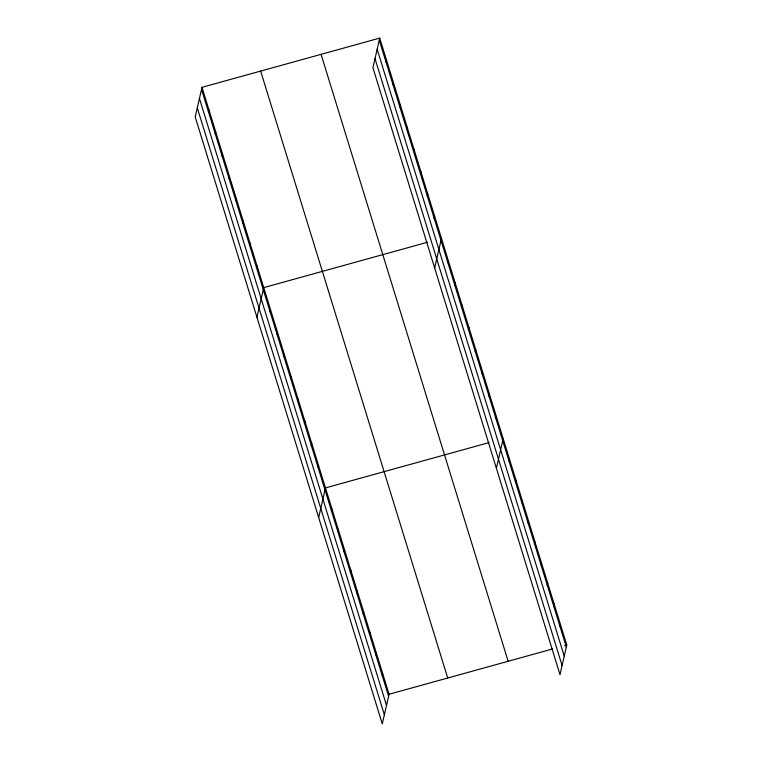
<?xml version="1.0" encoding="UTF-8"?>
<svg xmlns="http://www.w3.org/2000/svg" width="762" height="762" viewBox="0 0 762 762"><rect width="100%" height="100%" fill="white"/><g stroke="black" fill="none" stroke-linecap="round" stroke-linejoin="round"><path stroke-width="1.14" d="M201.997 87.335L195.215 116.977L382.276 723.9L389.068 694.258L201.997 87.335L379.724 38.1L566.785 645.023L560.003 674.665L372.932 67.742L379.724 38.1M208.397 111.614L208.855 109.585M215.255 133.864L215.722 131.845M222.113 156.124L222.58 154.095M228.971 178.375L229.438 176.346M235.829 200.625L236.296 198.606M242.687 222.885L243.154 220.856M249.545 245.135L250.012 243.107M256.413 267.395L256.87 265.367M256.946 317.259L263.728 287.617L427.339 242.297M270.129 311.896L270.586 309.877M276.987 334.156L277.454 332.127M283.845 356.406L284.312 354.378M290.703 378.657L291.17 376.638M297.561 400.917L298.028 398.888M386.115 62.379L386.582 60.35M304.419 423.167L304.886 421.138M392.973 84.63L393.44 82.61M311.277 445.427L311.744 443.398M399.831 106.89L400.298 104.861M318.145 467.678L318.602 465.649M406.698 129.14L407.156 127.111M318.678 517.541L325.46 487.909L489.071 442.579M413.556 151.4L414.014 149.371M331.356 510.569L331.822 508.54M337.718 531.2L338.185 529.18M420.414 173.65L420.872 171.621M344.081 551.84L344.548 549.812M427.272 195.901L427.739 193.881M350.444 572.472L350.901 570.443M434.13 218.161L434.597 216.132M356.797 593.112L357.264 591.083M434.664 268.024L441.455 238.382M363.16 613.743L363.626 611.715M447.846 262.661L448.313 260.642M369.522 634.375L369.989 632.355M454.704 284.921L455.171 282.892M375.885 655.015L376.342 652.986M461.572 307.172L462.029 305.143M382.238 675.646L382.705 673.627M468.43 329.432L468.887 327.403M475.288 351.682L475.745 349.653M482.146 373.932L482.613 371.913M489.004 396.192L489.471 394.164M495.862 418.443L496.329 416.414M496.395 468.316L503.187 438.674M509.083 461.334L509.549 459.305M515.445 481.965L515.903 479.946M521.799 502.606L522.265 500.577M528.161 523.237L528.628 521.218M534.524 543.878L534.991 541.849M540.887 564.509L541.344 562.48M547.24 585.149L547.707 583.121M553.603 605.78L554.069 603.752M559.965 626.412L560.432 624.392M389.068 694.258L552.669 648.938M564.613 645.624L566.785 645.023M379.257 40.129L566.328 647.052M377.171 49.235L564.242 656.168M375.018 58.626L562.089 665.55M321.069 54.35L508.14 661.273M260.652 71.085L447.713 678.009M201.539 89.364L388.601 696.287M199.444 98.469L386.515 705.402M197.301 107.861L384.362 714.785"/></g></svg>
